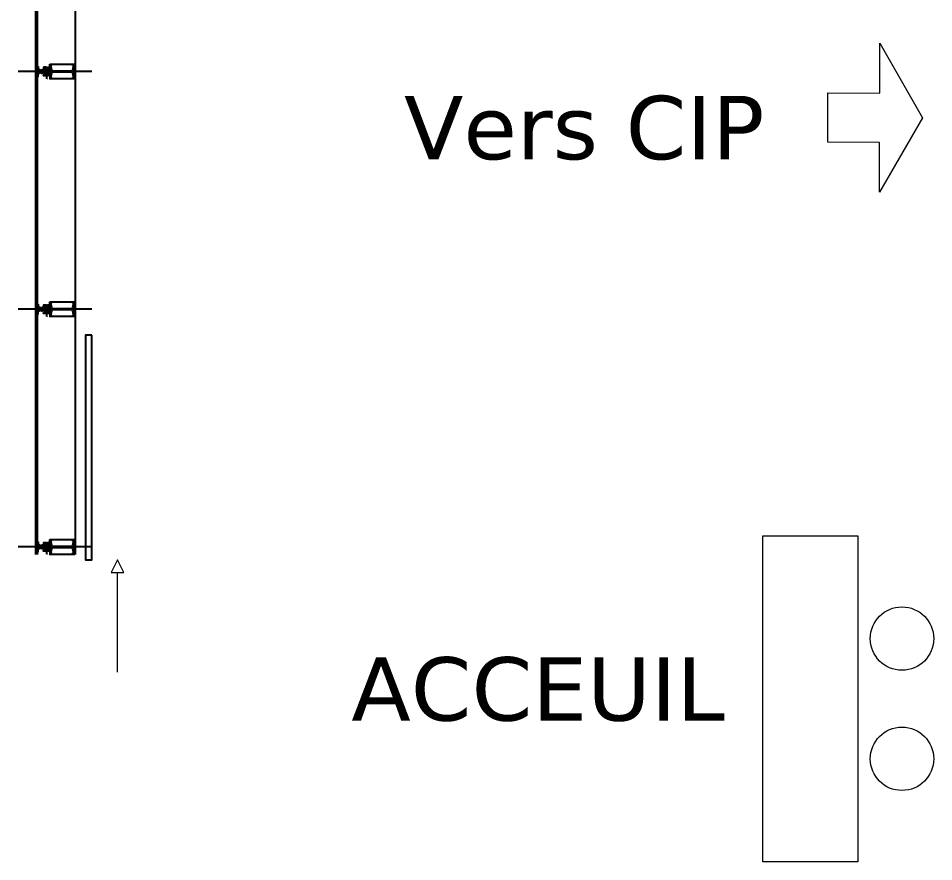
# Model space of a CAD drawing. Header units: metres. Extents: x -6536.4 to -6472.4, y -4878.1 to -4801.3.
# Drawn here: x -6523.16 to -6517.39, y -4838.51 to -4833.18 of the extents above; entities that cross this region are included whole.
import ezdxf

# ---------------------------------------------------------------- set-up
doc = ezdxf.new("R2010")
doc.units = ezdxf.units.M
doc.linetypes.add('plan alu +8.50$0$CACHE2', pattern=[4.7625, 3.175, -1.5875])
for name, color, linetype, lineweight in [('MEUBLE', 103, 'Continuous', 9), ('plan alu +8.50$0$A-MURS RIDEAUUX', 150, 'Continuous', 25), ('Traget', 244, 'Continuous', 9)]:
    doc.layers.add(name, color=color, linetype=linetype, lineweight=lineweight)
doc.layers.add('TEXTES +8.50', color=7, linetype='Continuous')
doc.styles.add('Verdana', font='verdana.ttf')
pattern_1 = [(45, (-9.6793684, 18.2487164), (-0.00088388348, 0.00088388348), []), (135, (-9.6793684, 18.2487164), (-0.00265165043, 0.00088388348), [0.003125, -0.001875])]

# ---------------------------------------------------------------- blocks, each defined once
blk = doc.blocks.new('*U657')
at = {"color": 0, "linetype": 'ByBlock'}
blk.add_lwpolyline([(0.0445, 0), (-0.0445, 0), (-0.0445, -0.0025, 0.366443), (-0.0424, -0.0049), (-0.009, -0.0105, -0.366443), (-0.0024, -0.0183), (-0.0024, -0.1341, -0.366443), (-0.009, -0.1419), (-0.0424, -0.1475, 0.366443), (-0.0445, -0.1499), (-0.0445, -0.1524), (0.0445, -0.1524), (0.0445, -0.1499, 0.366443), (0.0424, -0.1475), (0.009, -0.1419, -0.366443), (0.0024, -0.1341), (0.0024, -0.0183, -0.366443), (0.009, -0.0105), (0.0424, -0.0049, 0.366443), (0.0445, -0.0025)], format="xyb", close=True, dxfattribs=at)
blk = doc.blocks.new('plan alu +8.50$0$profil111')
at = {"linetype": 'ByBlock', "lineweight": -2}
h = blk.add_hatch(dxfattribs=at)
h.set_pattern_fill('ANSI38', color=0, scale=0.01, style=0)
h.set_pattern_definition(pattern_1)
h.paths.add_polyline_path([(-0.0303, -0.2358), (-0.0324, -0.2296), (-0.0203, -0.2296), (-0.0175, -0.2358)])
h.paths.add_polyline_path([(-0.0154, -0.2358), (-0.0175, -0.2358), (-0.0203, -0.2296), (-0.0154, -0.2296)])
h.paths.add_polyline_path([(-0.0303, -0.2358), (-0.0326, -0.2358), (-0.0326, -0.2296), (-0.0324, -0.2296)])
h = blk.add_hatch(dxfattribs=at)
h.set_pattern_fill('ANSI38', color=0, scale=0.01, style=0)
h.set_pattern_definition(pattern_1)
h.paths.add_polyline_path([(0.0303, -0.2358), (0.0324, -0.2296), (0.0203, -0.2296), (0.0175, -0.2358)])
h.paths.add_polyline_path([(0.0154, -0.2358), (0.0175, -0.2358), (0.0203, -0.2296), (0.0154, -0.2296)])
h.paths.add_polyline_path([(0.0303, -0.2358), (0.0326, -0.2358), (0.0326, -0.2296), (0.0324, -0.2296)])
at = {"color": 0, "linetype": 'plan alu +8.50$0$CACHE2', "lineweight": -2}
blk.add_line((0, 0.1089), (0, -0.3559), dxfattribs=at)
at = {"color": 0, "linetype": 'ByBlock', "lineweight": -2}
for p, q in [((-0.0457, 0), (0.0457, 0)), ((-0.0467, -0.1577), (-0.0467, -0.001)), ((-0.0447, -0.004), (-0.0447, -0.1427)), ((-0.0447, -0.004), (-0.0447, -0.0105)), ((-0.0447, -0.0105), (-0.0375, -0.0105)), ((-0.0427, -0.018), (-0.0447, -0.018)), ((0.0437, -0.003), (-0.0436, -0.003)), ((-0.0427, -0.012), (-0.0427, -0.018)), ((-0.0375, -0.012), (-0.0427, -0.012)), ((-0.0375, -0.0105), (-0.0375, -0.012)), ((0.0374, -0.0105), (0.0446, -0.0105)), ((0.0374, -0.012), (0.0374, -0.0105)), ((0.0426, -0.012), (0.0374, -0.012)), ((0.0426, -0.018), (0.0426, -0.012)), ((0.0446, -0.018), (0.0426, -0.018)), ((0.0446, -0.1427), (0.0446, -0.004)), ((0.0446, -0.0105), (0.0446, -0.004)), ((0.0466, -0.001), (0.0466, -0.1575)), ((-0.0052, -0.1577), (-0.0467, -0.1577)), ((-0.0447, -0.1427), (-0.0427, -0.1427)), ((-0.0375, -0.1502), (-0.0447, -0.1502)), ((-0.0447, -0.1502), (-0.0447, -0.1552)), ((-0.0445, -0.1554), (0.0444, -0.1554)), ((-0.0427, -0.1427), (-0.0427, -0.1487)), ((-0.0427, -0.1487), (-0.0375, -0.1487)), ((-0.0375, -0.1487), (-0.0375, -0.1502)), ((-0.026, -0.1579), (-0.026, -0.1725)), ((-0.0258, -0.1727), (-0.0227, -0.1727)), ((-0.0245, -0.1579), (-0.0245, -0.1665)), ((-0.0245, -0.171), (-0.0245, -0.1684)), ((-0.0142, -0.1667), (-0.0243, -0.1667)), ((-0.0243, -0.1682), (-0.0157, -0.1682)), ((-0.0243, -0.1712), (-0.0227, -0.1712)), ((-0.0225, -0.1714), (-0.0225, -0.1725)), ((-0.0175, -0.1725), (-0.0175, -0.1714)), ((-0.0173, -0.1712), (-0.0157, -0.1712)), ((-0.0142, -0.1727), (-0.0173, -0.1727)), ((-0.0155, -0.171), (-0.0155, -0.1684)), ((-0.014, -0.1669), (-0.014, -0.1725)), ((-0.005, -0.1579), (-0.005, -0.1935)), ((-0.0026, -0.1579), (-0.0026, -0.1585)), ((-0.0026, -0.1585), (-0.0023, -0.1585)), ((-0.0026, -0.1593), (-0.0026, -0.1601)), ((-0.0023, -0.1593), (-0.0026, -0.1593)), ((-0.0026, -0.1601), (-0.0023, -0.1601)), ((-0.0026, -0.1609), (-0.0026, -0.1617)), ((-0.0023, -0.1609), (-0.0026, -0.1609)), ((-0.0026, -0.1617), (-0.0023, -0.1617)), ((-0.0026, -0.1625), (-0.0026, -0.1633)), ((-0.0023, -0.1625), (-0.0026, -0.1625)), ((-0.0026, -0.1633), (-0.0023, -0.1633)), ((-0.0026, -0.1641), (-0.0026, -0.1649)), ((-0.0023, -0.1641), (-0.0026, -0.1641)), ((-0.0026, -0.1649), (-0.0023, -0.1649)), ((-0.0026, -0.1657), (-0.0026, -0.1665)), ((-0.0023, -0.1657), (-0.0026, -0.1657)), ((-0.0026, -0.1665), (-0.0023, -0.1665)), ((-0.0026, -0.1673), (-0.0026, -0.1681)), ((-0.0023, -0.1673), (-0.0026, -0.1673)), ((-0.0026, -0.1681), (-0.0023, -0.1681)), ((-0.0023, -0.1689), (-0.0026, -0.1689)), ((-0.0026, -0.1689), (-0.0026, -0.1697)), ((-0.0026, -0.1697), (-0.0023, -0.1697)), ((-0.0023, -0.1705), (-0.0026, -0.1705)), ((-0.0026, -0.1705), (-0.0026, -0.1713)), ((-0.0026, -0.1713), (-0.0023, -0.1713)), ((-0.0023, -0.1721), (-0.0026, -0.1721)), ((-0.0026, -0.1721), (-0.0026, -0.1729)), ((-0.0026, -0.1729), (-0.0023, -0.1729)), ((0.0024, -0.1577), (-0.0024, -0.1577)), ((-0.0021, -0.1587), (-0.0021, -0.1591)), ((-0.0021, -0.1603), (-0.0021, -0.1607)), ((-0.0021, -0.1619), (-0.0021, -0.1623)), ((-0.0021, -0.1635), (-0.0021, -0.1639)), ((-0.0021, -0.1651), (-0.0021, -0.1655)), ((-0.0021, -0.1667), (-0.0021, -0.1671)), ((-0.0021, -0.1683), (-0.0021, -0.1687)), ((-0.0021, -0.1699), (-0.0021, -0.1703)), ((-0.0021, -0.1715), (-0.0021, -0.1719)), ((-0.0021, -0.1731), (-0.0021, -0.1735)), ((0.0021, -0.1595), (0.0021, -0.1591)), ((0.0021, -0.1611), (0.0021, -0.1607)), ((0.0021, -0.1627), (0.0021, -0.1623)), ((0.0021, -0.1643), (0.0021, -0.1639)), ((0.0021, -0.1659), (0.0021, -0.1655)), ((0.0021, -0.1675), (0.0021, -0.1671)), ((0.0021, -0.1691), (0.0021, -0.1687)), ((0.0021, -0.1707), (0.0021, -0.1703)), ((0.0021, -0.1723), (0.0021, -0.1719)), ((0.0023, -0.1589), (0.0026, -0.1589)), ((0.0026, -0.1597), (0.0023, -0.1597)), ((0.0023, -0.1605), (0.0026, -0.1605)), ((0.0026, -0.1613), (0.0023, -0.1613)), ((0.0023, -0.1621), (0.0026, -0.1621)), ((0.0026, -0.1629), (0.0023, -0.1629)), ((0.0023, -0.1637), (0.0026, -0.1637)), ((0.0026, -0.1645), (0.0023, -0.1645)), ((0.0023, -0.1653), (0.0026, -0.1653)), ((0.0026, -0.1661), (0.0023, -0.1661)), ((0.0023, -0.1669), (0.0026, -0.1669)), ((0.0026, -0.1677), (0.0023, -0.1677)), ((0.0023, -0.1685), (0.0026, -0.1685)), ((0.0026, -0.1693), (0.0023, -0.1693)), ((0.0023, -0.1701), (0.0026, -0.1701)), ((0.0026, -0.1709), (0.0023, -0.1709)), ((0.0023, -0.1717), (0.0026, -0.1717)), ((0.0026, -0.1725), (0.0023, -0.1725)), ((0.0026, -0.1589), (0.0026, -0.1579)), ((0.0026, -0.1605), (0.0026, -0.1597)), ((0.0026, -0.1621), (0.0026, -0.1613)), ((0.0026, -0.1637), (0.0026, -0.1629)), ((0.0026, -0.1653), (0.0026, -0.1645)), ((0.0026, -0.1669), (0.0026, -0.1661)), ((0.0026, -0.1685), (0.0026, -0.1677)), ((0.0026, -0.1701), (0.0026, -0.1693)), ((0.0026, -0.1717), (0.0026, -0.1709)), ((0.0026, -0.1733), (0.0026, -0.1725)), ((0.005, -0.1935), (0.005, -0.1579)), ((0.005, -0.1579), (0.005, -0.1935)), ((0.0052, -0.1577), (0.0109, -0.1577)), ((0.0052, -0.1577), (0.0464, -0.1577)), ((0.0149, -0.1664), (0.0111, -0.1578)), ((0.0138, -0.1669), (0.0138, -0.1727)), ((0.014, -0.1667), (0.0147, -0.1667)), ((0.014, -0.1669), (0.014, -0.1725)), ((0.0243, -0.1667), (0.0142, -0.1667)), ((0.0142, -0.1727), (0.0173, -0.1727)), ((0.0155, -0.171), (0.0155, -0.1684)), ((0.0243, -0.1682), (0.0157, -0.1682)), ((0.0173, -0.1712), (0.0157, -0.1712)), ((0.0175, -0.1725), (0.0175, -0.1714)), ((0.0225, -0.1714), (0.0225, -0.1725)), ((0.0243, -0.1712), (0.0227, -0.1712)), ((0.0227, -0.1727), (0.0258, -0.1727)), ((0.0245, -0.1577), (0.0245, -0.1665)), ((0.0245, -0.171), (0.0245, -0.1684)), ((0.026, -0.1577), (0.026, -0.1725)), ((0.0374, -0.1502), (0.0374, -0.1487)), ((0.0374, -0.1487), (0.0426, -0.1487)), ((0.0446, -0.1502), (0.0374, -0.1502)), ((0.0426, -0.1487), (0.0426, -0.1427)), ((0.0426, -0.1427), (0.0446, -0.1427)), ((0.0446, -0.1552), (0.0446, -0.1502)), ((-0.0326, -0.2296), (-0.0326, -0.2359)), ((-0.0326, -0.2296), (-0.0154, -0.2296)), ((-0.0265, -0.1774), (-0.0265, -0.1961)), ((-0.0263, -0.1772), (-0.0242, -0.1772)), ((-0.0263, -0.1963), (-0.0242, -0.1963)), ((-0.024, -0.1774), (-0.024, -0.1792)), ((-0.024, -0.1961), (-0.024, -0.1943)), ((-0.0219, -0.1794), (-0.0238, -0.1794)), ((-0.0219, -0.1941), (-0.0238, -0.1941)), ((-0.0217, -0.1774), (-0.0217, -0.1792)), ((-0.0217, -0.1943), (-0.0217, -0.1963)), ((-0.0215, -0.1772), (-0.0112, -0.1772)), ((-0.0215, -0.1965), (-0.0202, -0.1965)), ((-0.02, -0.1869), (-0.02, -0.186)), ((-0.02, -0.1963), (-0.02, -0.1869)), ((-0.0198, -0.1857), (-0.011, -0.1857)), ((-0.0198, -0.1867), (-0.0112, -0.1867)), ((-0.0154, -0.2359), (-0.0154, -0.2296)), ((-0.011, -0.1774), (-0.011, -0.1865)), ((-0.0109, -0.2359), (-0.0109, -0.2294)), ((-0.0107, -0.2039), (-0.0107, -0.2062)), ((-0.0107, -0.2085), (-0.0107, -0.2062)), ((-0.0107, -0.2189), (-0.0107, -0.2213)), ((-0.0107, -0.2236), (-0.0107, -0.2213)), ((-0.0093, -0.203), (-0.0105, -0.2036)), ((-0.0093, -0.2093), (-0.0105, -0.2088)), ((-0.0093, -0.2181), (-0.0105, -0.2187)), ((-0.0093, -0.2244), (-0.0105, -0.2239)), ((-0.01, -0.2011), (-0.01, -0.1999)), ((-0.0083, -0.2014), (-0.0097, -0.2014)), ((0.0124, -0.1798), (-0.0095, -0.1798)), ((-0.009, -0.2034), (-0.009, -0.2032)), ((-0.009, -0.209), (-0.009, -0.2091)), ((-0.009, -0.2185), (-0.009, -0.2183)), ((-0.009, -0.2241), (-0.009, -0.2242)), ((-0.0083, -0.2037), (-0.0087, -0.2037)), ((-0.0083, -0.2087), (-0.0087, -0.2087)), ((-0.0083, -0.2188), (-0.0087, -0.2188)), ((-0.0083, -0.2238), (-0.0087, -0.2238)), ((-0.008, -0.2034), (-0.008, -0.2017)), ((-0.008, -0.209), (-0.008, -0.2108)), ((-0.008, -0.2185), (-0.008, -0.2168)), ((-0.008, -0.2241), (-0.008, -0.2259)), ((-0.0078, -0.211), (-0.0065, -0.211)), ((-0.0078, -0.2261), (-0.0065, -0.2261)), ((-0.0077, -0.2165), (-0.0065, -0.2165)), ((-0.0055, -0.2049), (-0.0055, -0.2006)), ((-0.0055, -0.2075), (-0.0055, -0.21)), ((-0.0055, -0.22), (-0.0055, -0.2175)), ((-0.0055, -0.22), (-0.0055, -0.2175)), ((-0.0055, -0.2225), (-0.0055, -0.2251)), ((-0.0052, -0.2052), (0.0021, -0.2058)), ((-0.0052, -0.2072), (0.0021, -0.2066)), ((-0.0052, -0.2203), (0.0021, -0.2209)), ((-0.0052, -0.2222), (0.0021, -0.2217)), ((-0.0048, -0.1937), (-0.0028, -0.1937)), ((-0.0023, -0.1737), (-0.0026, -0.1737)), ((-0.0026, -0.1737), (-0.0026, -0.174)), ((-0.0026, -0.1761), (-0.0026, -0.1755)), ((-0.0026, -0.1761), (-0.0023, -0.1761)), ((-0.0026, -0.1777), (-0.0026, -0.1769)), ((-0.0026, -0.1769), (-0.0023, -0.1769)), ((-0.0023, -0.1777), (-0.0026, -0.1777)), ((-0.0026, -0.1793), (-0.0026, -0.1785)), ((-0.0026, -0.1785), (-0.0023, -0.1785)), ((-0.0026, -0.1793), (-0.0023, -0.1793)), ((-0.0026, -0.1809), (-0.0026, -0.1801)), ((-0.0026, -0.1801), (-0.0023, -0.1801)), ((-0.0023, -0.1809), (-0.0026, -0.1809)), ((-0.0026, -0.1825), (-0.0026, -0.1817)), ((-0.0026, -0.1817), (-0.0023, -0.1817)), ((-0.0026, -0.1825), (-0.0023, -0.1825)), ((-0.0026, -0.1841), (-0.0026, -0.1833)), ((-0.0026, -0.1833), (-0.0023, -0.1833)), ((-0.0023, -0.1841), (-0.0026, -0.1841)), ((-0.0026, -0.1857), (-0.0026, -0.1849)), ((-0.0026, -0.1849), (-0.0023, -0.1849)), ((-0.0026, -0.1857), (-0.0023, -0.1857)), ((-0.0026, -0.1873), (-0.0026, -0.1865)), ((-0.0026, -0.1865), (-0.0023, -0.1865)), ((-0.0023, -0.1873), (-0.0026, -0.1873)), ((-0.0026, -0.1889), (-0.0026, -0.1881)), ((-0.0026, -0.1881), (-0.0023, -0.1881)), ((-0.0026, -0.1889), (-0.0023, -0.1889)), ((-0.0026, -0.1905), (-0.0026, -0.1897)), ((-0.0026, -0.1897), (-0.0023, -0.1897)), ((-0.0023, -0.1905), (-0.0026, -0.1905)), ((-0.0026, -0.1921), (-0.0026, -0.1913)), ((-0.0026, -0.1913), (-0.0023, -0.1913)), ((-0.0026, -0.1921), (-0.0023, -0.1921)), ((-0.0026, -0.1935), (-0.0026, -0.1929)), ((-0.0026, -0.1929), (-0.0023, -0.1929)), ((-0.0024, -0.1742), (0.0019, -0.1742)), ((-0.0024, -0.1753), (0.0024, -0.1753)), ((-0.0021, -0.1767), (-0.0021, -0.1763)), ((-0.0021, -0.1783), (-0.0021, -0.1779)), ((-0.0021, -0.1799), (-0.0021, -0.1795)), ((-0.0021, -0.1815), (-0.0021, -0.1811)), ((-0.0021, -0.1831), (-0.0021, -0.1827)), ((-0.0021, -0.1847), (-0.0021, -0.1843)), ((-0.0021, -0.1863), (-0.0021, -0.1859)), ((-0.0021, -0.1879), (-0.0021, -0.1875)), ((-0.0021, -0.1895), (-0.0021, -0.1891)), ((-0.0021, -0.1911), (-0.0021, -0.1907)), ((-0.0021, -0.1927), (-0.0021, -0.1923)), ((0.0052, -0.2052), (-0.0021, -0.2058)), ((0.0052, -0.2072), (-0.0021, -0.2066)), ((0.0052, -0.2203), (-0.0021, -0.2209)), ((0.0052, -0.2222), (-0.0021, -0.2217)), ((0.0021, -0.174), (0.0021, -0.1735)), ((0.0021, -0.1771), (0.0021, -0.1767)), ((0.0021, -0.1787), (0.0021, -0.1783)), ((0.0021, -0.1803), (0.0021, -0.1799)), ((0.0021, -0.1819), (0.0021, -0.1815)), ((0.0021, -0.1835), (0.0021, -0.1831)), ((0.0021, -0.1851), (0.0021, -0.1847)), ((0.0021, -0.1867), (0.0021, -0.1863)), ((0.0021, -0.1883), (0.0021, -0.1879)), ((0.0021, -0.1899), (0.0021, -0.1895)), ((0.0021, -0.1915), (0.0021, -0.1911)), ((0.0021, -0.1931), (0.0021, -0.1927)), ((0.0023, -0.1733), (0.0026, -0.1733)), ((0.0026, -0.1765), (0.0023, -0.1765)), ((0.0026, -0.1773), (0.0023, -0.1773)), ((0.0023, -0.1781), (0.0026, -0.1781)), ((0.0026, -0.1789), (0.0023, -0.1789)), ((0.0026, -0.1797), (0.0023, -0.1797)), ((0.0026, -0.1805), (0.0023, -0.1805)), ((0.0023, -0.1813), (0.0026, -0.1813)), ((0.0026, -0.1821), (0.0023, -0.1821)), ((0.0026, -0.1829), (0.0023, -0.1829)), ((0.0026, -0.1837), (0.0023, -0.1837)), ((0.0023, -0.1845), (0.0026, -0.1845)), ((0.0026, -0.1853), (0.0023, -0.1853)), ((0.0026, -0.1861), (0.0023, -0.1861)), ((0.0026, -0.1869), (0.0023, -0.1869)), ((0.0023, -0.1877), (0.0026, -0.1877)), ((0.0026, -0.1885), (0.0023, -0.1885)), ((0.0026, -0.1893), (0.0023, -0.1893)), ((0.0026, -0.1901), (0.0023, -0.1901)), ((0.0023, -0.1909), (0.0026, -0.1909)), ((0.0026, -0.1917), (0.0023, -0.1917)), ((0.0026, -0.1925), (0.0023, -0.1925)), ((0.0026, -0.1933), (0.0023, -0.1933)), ((0.0026, -0.1765), (0.0026, -0.1755)), ((0.0026, -0.1781), (0.0026, -0.1773)), ((0.0026, -0.1797), (0.0026, -0.1789)), ((0.0026, -0.1813), (0.0026, -0.1805)), ((0.0026, -0.1829), (0.0026, -0.1821)), ((0.0026, -0.1845), (0.0026, -0.1837)), ((0.0026, -0.1861), (0.0026, -0.1853)), ((0.0026, -0.1877), (0.0026, -0.1869)), ((0.0026, -0.1893), (0.0026, -0.1885)), ((0.0026, -0.1909), (0.0026, -0.1901)), ((0.0026, -0.1925), (0.0026, -0.1917)), ((0.0026, -0.1935), (0.0026, -0.1933)), ((0.0028, -0.1937), (0.0048, -0.1937)), ((0.0055, -0.2049), (0.0055, -0.2006)), ((0.0055, -0.2049), (0.0055, -0.2006)), ((0.0055, -0.2075), (0.0055, -0.21)), ((0.0055, -0.2075), (0.0055, -0.21)), ((0.0055, -0.22), (0.0055, -0.2175)), ((0.0055, -0.22), (0.0055, -0.2175)), ((0.0055, -0.22), (0.0055, -0.2175)), ((0.0055, -0.22), (0.0055, -0.2175)), ((0.0055, -0.2225), (0.0055, -0.2251)), ((0.0055, -0.2225), (0.0055, -0.2251)), ((0.0078, -0.211), (0.0065, -0.211)), ((0.0078, -0.211), (0.0065, -0.211)), ((0.0077, -0.2165), (0.0065, -0.2165)), ((0.0077, -0.2165), (0.0065, -0.2165)), ((0.0077, -0.2261), (0.0065, -0.2261)), ((0.0078, -0.2261), (0.0065, -0.2261)), ((0.008, -0.2034), (0.008, -0.2017)), ((0.008, -0.2034), (0.008, -0.2017)), ((0.008, -0.209), (0.008, -0.2108)), ((0.008, -0.209), (0.008, -0.2108)), ((0.008, -0.2185), (0.008, -0.2168)), ((0.008, -0.2185), (0.008, -0.2168)), ((0.008, -0.2241), (0.008, -0.2258)), ((0.008, -0.2241), (0.008, -0.2259)), ((0.0083, -0.2014), (0.0097, -0.2014)), ((0.0083, -0.2014), (0.0097, -0.2014)), ((0.0083, -0.2037), (0.0087, -0.2037)), ((0.0083, -0.2037), (0.0087, -0.2037)), ((0.0083, -0.2087), (0.0087, -0.2087)), ((0.0083, -0.2087), (0.0087, -0.2087)), ((0.0083, -0.2188), (0.0087, -0.2188)), ((0.0083, -0.2188), (0.0087, -0.2188)), ((0.0083, -0.2238), (0.0087, -0.2238)), ((0.0083, -0.2238), (0.0087, -0.2238)), ((0.009, -0.2034), (0.009, -0.2032)), ((0.009, -0.2034), (0.009, -0.2032)), ((0.009, -0.209), (0.009, -0.2091)), ((0.009, -0.209), (0.009, -0.2091)), ((0.009, -0.2185), (0.009, -0.2183)), ((0.009, -0.2185), (0.009, -0.2183)), ((0.009, -0.2241), (0.009, -0.2242)), ((0.009, -0.2241), (0.009, -0.2242)), ((0.0093, -0.203), (0.0105, -0.2036)), ((0.0093, -0.203), (0.0105, -0.2036)), ((0.0093, -0.2093), (0.0105, -0.2088)), ((0.0093, -0.2093), (0.0105, -0.2088)), ((0.0093, -0.2181), (0.0105, -0.2187)), ((0.0093, -0.2181), (0.0105, -0.2187)), ((0.0093, -0.2244), (0.0105, -0.2239)), ((0.0093, -0.2244), (0.0105, -0.2239)), ((0.01, -0.2011), (0.01, -0.1999)), ((0.01, -0.2011), (0.01, -0.1999)), ((0.0107, -0.2039), (0.0107, -0.2062)), ((0.0107, -0.2039), (0.0107, -0.2062)), ((0.0107, -0.2085), (0.0107, -0.2062)), ((0.0107, -0.2085), (0.0107, -0.2062)), ((0.0107, -0.2189), (0.0107, -0.2213)), ((0.0107, -0.2189), (0.0107, -0.2213)), ((0.0107, -0.2236), (0.0107, -0.2213)), ((0.0107, -0.2236), (0.0107, -0.2213)), ((0.0109, -0.2359), (0.0109, -0.2294)), ((0.011, -0.1774), (0.011, -0.1865)), ((0.0198, -0.1857), (0.011, -0.1857)), ((0.0215, -0.1772), (0.0112, -0.1772)), ((0.0198, -0.1867), (0.0112, -0.1867)), ((0.0326, -0.2296), (0.0154, -0.2296)), ((0.0154, -0.2359), (0.0154, -0.2296)), ((0.02, -0.1767), (0.02, -0.1755)), ((0.02, -0.1869), (0.02, -0.186)), ((0.02, -0.1963), (0.02, -0.1869)), ((0.0451, -0.1753), (0.0202, -0.1753)), ((0.0215, -0.1965), (0.0202, -0.1965)), ((0.0217, -0.1774), (0.0217, -0.1792)), ((0.0217, -0.1943), (0.0217, -0.1963)), ((0.0219, -0.1794), (0.0238, -0.1794)), ((0.0219, -0.1941), (0.0238, -0.1941)), ((0.024, -0.1774), (0.024, -0.1792)), ((0.024, -0.1961), (0.024, -0.1943)), ((0.0263, -0.1772), (0.0242, -0.1772)), ((0.0263, -0.1963), (0.0242, -0.1963)), ((0.0265, -0.1774), (0.0265, -0.1961)), ((0.0326, -0.2296), (0.0326, -0.2359))]:
    blk.add_line(p, q, dxfattribs=at)
at = {"color": 0, "linetype": 'ByBlock', "lineweight": -2, "ltscale": 10}
blk.add_lwpolyline([(0.005, -0.1554), (-0.005, -0.1554), (-0.005, -0.1827), (0.005, -0.1827)], close=True, dxfattribs=at)
at = {"color": 0, "linetype": 'ByBlock', "lineweight": -2}
for centre, radius, start, end in [((-0.0457, -0.001), 0.001, 90, 180), ((0.0457, -0.001), 0.001, 0, 90), ((-0.0436, -0.004), 0.001, 90, 180), ((0.0437, -0.004), 0.001, 0, 90), ((-0.0258, -0.1725), 0.0002, 180, 270), ((-0.0243, -0.1579), 0.0002, 90, 180), ((-0.0243, -0.1665), 0.0002, 180, 270), ((-0.0243, -0.1684), 0.0002, 90, 180), ((-0.0243, -0.171), 0.0002, 180, 270), ((-0.0227, -0.1714), 0.0002, 0, 90), ((-0.0227, -0.1725), 0.0002, 270, 0), ((-0.0173, -0.1714), 0.0002, 90, 180), ((-0.0173, -0.1725), 0.0002, 180, 270), ((-0.0157, -0.1684), 0.0002, 0, 90), ((-0.0157, -0.171), 0.0002, 270, 0), ((-0.0142, -0.1669), 0.0002, 0, 90), ((-0.0142, -0.1725), 0.0002, 270, 0), ((-0.0052, -0.1579), 0.0002, 0, 90), ((-0.0024, -0.1579), 0.0002, 90, 180), ((-0.0023, -0.1587), 0.0002, 0, 90), ((-0.0023, -0.1591), 0.0002, 270, 0), ((-0.0023, -0.1603), 0.0002, 0, 90), ((-0.0023, -0.1607), 0.0002, 270, 0), ((-0.0023, -0.1619), 0.0002, 0, 90), ((-0.0023, -0.1623), 0.0002, 270, 0), ((-0.0023, -0.1635), 0.0002, 0, 90), ((-0.0023, -0.1639), 0.0002, 270, 0), ((-0.0023, -0.1651), 0.0002, 0, 90), ((-0.0023, -0.1655), 0.0002, 270, 0), ((-0.0023, -0.1667), 0.0002, 0, 90), ((-0.0023, -0.1671), 0.0002, 270, 0), ((-0.0023, -0.1683), 0.0002, 0, 90), ((-0.0023, -0.1687), 0.0002, 270, 0), ((-0.0023, -0.1699), 0.0002, 0, 90), ((-0.0023, -0.1703), 0.0002, 270, 0), ((-0.0023, -0.1715), 0.0002, 0, 90), ((-0.0023, -0.1719), 0.0002, 270, 0), ((-0.0023, -0.1731), 0.0002, 0, 90), ((0.0023, -0.1591), 0.0002, 90, 180), ((0.0023, -0.1595), 0.0002, 180, 270), ((0.0023, -0.1607), 0.0002, 90, 180), ((0.0023, -0.1611), 0.0002, 180, 270), ((0.0023, -0.1623), 0.0002, 90, 180), ((0.0023, -0.1627), 0.0002, 180, 270), ((0.0023, -0.1639), 0.0002, 90, 180), ((0.0023, -0.1643), 0.0002, 180, 270), ((0.0023, -0.1655), 0.0002, 90, 180), ((0.0023, -0.1659), 0.0002, 180, 270), ((0.0023, -0.1671), 0.0002, 90, 180), ((0.0023, -0.1675), 0.0002, 180, 270), ((0.0023, -0.1687), 0.0002, 90, 180), ((0.0023, -0.1691), 0.0002, 180, 270), ((0.0023, -0.1703), 0.0002, 90, 180), ((0.0023, -0.1707), 0.0002, 180, 270), ((0.0023, -0.1719), 0.0002, 90, 180), ((0.0023, -0.1723), 0.0002, 180, 270), ((0.0024, -0.1579), 0.0002, 0, 90), ((0.0052, -0.1579), 0.0002, 90, 180), ((0.0052, -0.1579), 0.0002, 90, 180), ((0.0109, -0.1579), 0.0002, 23.96249, 90), ((0.014, -0.1669), 0.0002, 90, 180), ((0.0142, -0.1669), 0.0002, 90, 180), ((0.0142, -0.1725), 0.0002, 180, 270), ((0.0147, -0.1665), 0.0002, 270, 23.96249), ((0.0157, -0.1684), 0.0002, 90, 180), ((0.0157, -0.171), 0.0002, 180, 270), ((0.0173, -0.1714), 0.0002, 0, 90), ((0.0173, -0.1725), 0.0002, 270, 0), ((0.0227, -0.1714), 0.0002, 90, 180), ((0.0227, -0.1725), 0.0002, 180, 270), ((0.0243, -0.1665), 0.0002, 270, 0), ((0.0243, -0.1684), 0.0002, 0, 90), ((0.0243, -0.171), 0.0002, 270, 0), ((0.0258, -0.1725), 0.0002, 270, 0), ((0.0444, -0.1552), 0.0002, 270, 0), ((0.0464, -0.1575), 0.0002, 270, 0), ((-0.0263, -0.1774), 0.0002, 90, 180), ((-0.0263, -0.1961), 0.0002, 180, 270), ((-0.0242, -0.1774), 0.0002, 0, 90), ((-0.0242, -0.1961), 0.0002, 270, 0), ((-0.0238, -0.1792), 0.0002, 180, 270), ((-0.0238, -0.1943), 0.0002, 90, 180), ((-0.0219, -0.1792), 0.0002, 270, 0), ((-0.0219, -0.1943), 0.0002, 0, 90), ((-0.0215, -0.1774), 0.0002, 90, 180), ((-0.0215, -0.1963), 0.0002, 180, 270), ((-0.0202, -0.1963), 0.0002, 270, 0), ((-0.0198, -0.186), 0.0002, 90, 180), ((-0.0198, -0.1869), 0.0002, 90, 180), ((-0.0112, -0.1774), 0.0002, 0, 90), ((-0.0112, -0.1865), 0.0002, 270, 0), ((-0.0104, -0.2039), 0.0003, 118.05384, 180), ((-0.0104, -0.2085), 0.0003, 180, 241.94616), ((-0.0104, -0.2189), 0.0003, 118.05384, 180), ((-0.0104, -0.2236), 0.0003, 180, 241.94616), ((-0.009, -0.1999), 0.001, 131.04024, 180), ((-0.0097, -0.2011), 0.0003, 180, 270), ((-0.0021, -0.2077), 0.0114, 87.07525, 131.21661), ((-0.0092, -0.2032), 0.0002, 0, 118.05384), ((-0.0092, -0.2091), 0.0002, 241.94616, 0), ((-0.0092, -0.2183), 0.0002, 0, 118.05384), ((-0.0092, -0.2242), 0.0002, 241.94616, 0), ((-0.0087, -0.2034), 0.0003, 180, 270), ((-0.0087, -0.209), 0.0003, 90, 180), ((-0.0087, -0.2185), 0.0003, 180, 270), ((-0.0087, -0.2241), 0.0003, 90, 180), ((-0.0083, -0.2017), 0.0003, 0, 90), ((-0.0083, -0.2034), 0.0003, 270, 0), ((-0.0083, -0.209), 0.0003, 0, 90), ((-0.0083, -0.2185), 0.0003, 270, 0), ((-0.0083, -0.2241), 0.0003, 0, 90), ((-0.0078, -0.2108), 0.0002, 180, 270), ((-0.0077, -0.2168), 0.0003, 90, 180), ((-0.0078, -0.2259), 0.0002, 180, 270), ((-0.0059, -0.1996), 0.0008, 140.38723, 276.84302), ((-0.0021, -0.2025), 0.0056, 82.98149, 142.3345), ((-0.0065, -0.21), 0.001, 270, 0), ((-0.0065, -0.2175), 0.001, 0, 90), ((-0.0065, -0.2251), 0.001, 270, 0), ((-0.0058, -0.2006), 0.0003, 0, 96.84302), ((-0.0052, -0.2049), 0.0003, 180, 265.4588), ((-0.0052, -0.2075), 0.0003, 94.5412, 180), ((-0.0052, -0.22), 0.0003, 180, 265.4588), ((-0.0052, -0.2225), 0.0003, 94.5412, 180), ((-0.0048, -0.1935), 0.0002, 180, 270), ((-0.0028, -0.1935), 0.0002, 270, 0), ((-0.0024, -0.174), 0.0002, 180, 270), ((-0.0024, -0.1755), 0.0002, 90, 180), ((-0.0021, -0.2062), 0.0004, 97.47774, 262.52226), ((-0.0021, -0.2213), 0.0004, 97.47774, 262.52226), ((-0.0023, -0.1735), 0.0002, 270, 0), ((-0.0023, -0.1763), 0.0002, 0, 90), ((-0.0023, -0.1767), 0.0002, 270, 0), ((-0.0023, -0.1779), 0.0002, 0, 90), ((-0.0023, -0.1783), 0.0002, 270, 0), ((-0.0023, -0.1795), 0.0002, 0, 90), ((-0.0023, -0.1799), 0.0002, 270, 0), ((-0.0023, -0.1811), 0.0002, 0, 90), ((-0.0023, -0.1815), 0.0002, 270, 0), ((-0.0023, -0.1827), 0.0002, 0, 90), ((-0.0023, -0.1831), 0.0002, 270, 0), ((-0.0023, -0.1843), 0.0002, 0, 90), ((-0.0023, -0.1847), 0.0002, 270, 0), ((-0.0023, -0.1859), 0.0002, 0, 90), ((-0.0023, -0.1863), 0.0002, 270, 0), ((-0.0023, -0.1875), 0.0002, 0, 90), ((-0.0023, -0.1879), 0.0002, 270, 0), ((-0.0023, -0.1891), 0.0002, 0, 90), ((-0.0023, -0.1895), 0.0002, 270, 0), ((-0.0023, -0.1907), 0.0002, 0, 90), ((-0.0023, -0.1911), 0.0002, 270, 0), ((-0.0023, -0.1923), 0.0002, 0, 90), ((-0.0023, -0.1927), 0.0002, 270, 0), ((-0.0015, -0.1966), 0.0003, 291.12348, 94.77453), ((0.0015, -0.1966), 0.0003, 85.22547, 248.87652), ((0.0021, -0.2025), 0.0056, 37.6655, 97.01851), ((0.0021, -0.2077), 0.0114, 48.78339, 92.92475), ((0.0019, -0.174), 0.0002, 270, 0), ((0.0023, -0.1735), 0.0002, 90, 180), ((0.0023, -0.1767), 0.0002, 90, 180), ((0.0023, -0.1771), 0.0002, 180, 270), ((0.0023, -0.1783), 0.0002, 90, 180), ((0.0023, -0.1787), 0.0002, 180, 270), ((0.0023, -0.1799), 0.0002, 90, 180), ((0.0023, -0.1803), 0.0002, 180, 270), ((0.0023, -0.1815), 0.0002, 90, 180), ((0.0023, -0.1819), 0.0002, 180, 270), ((0.0023, -0.1831), 0.0002, 90, 180), ((0.0023, -0.1835), 0.0002, 180, 270), ((0.0023, -0.1847), 0.0002, 90, 180), ((0.0023, -0.1851), 0.0002, 180, 270), ((0.0023, -0.1863), 0.0002, 90, 180), ((0.0023, -0.1867), 0.0002, 180, 270), ((0.0023, -0.1879), 0.0002, 90, 180), ((0.0023, -0.1883), 0.0002, 180, 270), ((0.0023, -0.1895), 0.0002, 90, 180), ((0.0023, -0.1899), 0.0002, 180, 270), ((0.0023, -0.1911), 0.0002, 90, 180), ((0.0023, -0.1915), 0.0002, 180, 270), ((0.0023, -0.1927), 0.0002, 90, 180), ((0.0023, -0.1931), 0.0002, 180, 270), ((0.0021, -0.2062), 0.0004, 277.47774, 82.52226), ((0.0021, -0.2213), 0.0004, 277.47774, 82.52226), ((0.0024, -0.1755), 0.0002, 0, 90), ((0.0028, -0.1935), 0.0002, 180, 270), ((0.0048, -0.1935), 0.0002, 270, 0), ((0.0052, -0.2049), 0.0003, 274.5412, 0), ((0.0052, -0.2049), 0.0003, 274.5412, 0), ((0.0052, -0.2075), 0.0003, 0, 85.4588), ((0.0052, -0.2075), 0.0003, 0, 85.4588), ((0.0052, -0.22), 0.0003, 274.5412, 0), ((0.0052, -0.22), 0.0003, 274.5412, 0), ((0.0052, -0.2225), 0.0003, 0, 85.4588), ((0.0052, -0.2225), 0.0003, 0, 85.4588), ((0.0058, -0.2006), 0.0003, 83.15698, 180), ((0.0058, -0.2006), 0.0003, 83.15698, 180), ((0.0065, -0.21), 0.001, 180, 270), ((0.0065, -0.21), 0.001, 180, 270), ((0.0065, -0.2175), 0.001, 90, 180), ((0.0065, -0.2175), 0.001, 90, 180), ((0.0065, -0.2251), 0.001, 180, 270), ((0.0065, -0.2251), 0.001, 180, 270), ((0.0059, -0.1996), 0.0008, 263.15698, 39.61277), ((0.0059, -0.1996), 0.0008, 263.15698, 39.61277), ((0.0077, -0.2168), 0.0003, 0, 90), ((0.0077, -0.2168), 0.0003, 0, 90), ((0.0077, -0.2258), 0.0003, 270, 0), ((0.0078, -0.2108), 0.0002, 270, 0), ((0.0078, -0.2108), 0.0002, 270, 0), ((0.0078, -0.2259), 0.0002, 270, 0), ((0.0083, -0.2017), 0.0003, 90, 180), ((0.0083, -0.2017), 0.0003, 90, 180), ((0.0083, -0.2034), 0.0003, 180, 270), ((0.0083, -0.2034), 0.0003, 180, 270), ((0.0083, -0.209), 0.0003, 90, 180), ((0.0083, -0.209), 0.0003, 90, 180), ((0.0083, -0.2185), 0.0003, 180, 270), ((0.0083, -0.2185), 0.0003, 180, 270), ((0.0083, -0.2241), 0.0003, 90, 180), ((0.0083, -0.2241), 0.0003, 90, 180), ((0.0087, -0.2034), 0.0003, 270, 0), ((0.0087, -0.2034), 0.0003, 270, 0), ((0.0087, -0.209), 0.0003, 0, 90), ((0.0087, -0.209), 0.0003, 0, 90), ((0.0087, -0.2185), 0.0003, 270, 0), ((0.0087, -0.2185), 0.0003, 270, 0), ((0.0087, -0.2241), 0.0003, 0, 90), ((0.0087, -0.2241), 0.0003, 0, 90), ((0.0092, -0.2032), 0.0002, 61.94616, 180), ((0.0092, -0.2032), 0.0002, 61.94616, 180), ((0.0092, -0.2091), 0.0002, 180, 298.05384), ((0.0092, -0.2091), 0.0002, 180, 298.05384), ((0.0092, -0.2183), 0.0002, 61.94616, 180), ((0.0092, -0.2183), 0.0002, 61.94616, 180), ((0.0092, -0.2242), 0.0002, 180, 298.05384), ((0.0092, -0.2242), 0.0002, 180, 298.05384), ((0.009, -0.1999), 0.001, 0, 48.95976), ((0.009, -0.1999), 0.001, 0, 48.95976), ((0.0097, -0.2011), 0.0003, 270, 0), ((0.0097, -0.2011), 0.0003, 270, 0), ((0.0104, -0.2039), 0.0003, 0, 61.94616), ((0.0104, -0.2039), 0.0003, 0, 61.94616), ((0.0104, -0.2085), 0.0003, 298.05384, 0), ((0.0104, -0.2085), 0.0003, 298.05384, 0), ((0.0104, -0.2189), 0.0003, 0, 61.94616), ((0.0104, -0.2189), 0.0003, 0, 61.94616), ((0.0104, -0.2236), 0.0003, 298.05384, 0), ((0.0104, -0.2236), 0.0003, 298.05384, 0), ((0.0112, -0.1774), 0.0002, 90, 180), ((0.0112, -0.1865), 0.0002, 180, 270), ((0.0198, -0.186), 0.0002, 0, 90), ((0.0198, -0.1869), 0.0002, 0, 90), ((0.0202, -0.1755), 0.0002, 90, 180), ((0.0202, -0.1963), 0.0002, 180, 270), ((0.0215, -0.1774), 0.0002, 0, 90), ((0.0215, -0.1963), 0.0002, 270, 0), ((0.0219, -0.1792), 0.0002, 180, 270), ((0.0219, -0.1943), 0.0002, 90, 180), ((0.0238, -0.1792), 0.0002, 270, 0), ((0.0238, -0.1943), 0.0002, 0, 90), ((0.0242, -0.1774), 0.0002, 90, 180), ((0.0242, -0.1961), 0.0002, 180, 270), ((0.0263, -0.1774), 0.0002, 0, 90), ((0.0263, -0.1961), 0.0002, 270, 0), ((0.0451, -0.1755), 0.0002, 0, 90)]:
    blk.add_arc(centre, radius, start, end, dxfattribs=at)
blk.add_blockref('*U657', (0, -0.003), dxfattribs=at)

msp = doc.modelspace()

# ---------------------------------------------------------------- linework, layer by layer
at = {"layer": 'MEUBLE', "lineweight": 20, "elevation": 17230.2114}
msp.add_lwpolyline([(-6518.4666, -4836.4484), (-6517.8666, -4836.4484), (-6517.8666, -4838.5053), (-6518.4666, -4838.5053)], close=True, dxfattribs=at)
at = {"layer": 'MEUBLE', "lineweight": 20}
for centre in [(-6517.5889, -4837.0976, 17230.2114), (-6517.5889, -4837.856, 17230.2114)]:
    msp.add_circle(centre, 0.2, dxfattribs=at)
at = {"layer": 'plan alu +8.50$0$A-MURS RIDEAUUX'}
msp.add_line((-6522.8067, -4832.0588, 34400.3534), (-6522.8067, -4836.5661, 25817.4762), dxfattribs=at)
at = {"layer": 'plan alu +8.50$0$A-MURS RIDEAUUX', "color": 4}
for p, q in [((-6523.0567, -4832.2425, 34400.3534), (-6523.0567, -4836.5661, 25817.4762)), ((-6523.0447, -4832.2339, 34400.3534), (-6523.0447, -4836.5661, 25817.4762))]:
    msp.add_line(p, q, dxfattribs=at)
at = {"layer": 'plan alu +8.50$0$A-MURS RIDEAUUX', "color": 150, "linetype": 'Continuous', "lineweight": 18}
msp.add_line((-6522.5398, -4837.3103, 25817.4762), (-6522.5398, -4836.6811, 25817.4762), dxfattribs=at)
at = {"layer": 'plan alu +8.50$0$A-MURS RIDEAUUX', "color": 150, "linetype": 'Continuous', "lineweight": 25, "elevation": 34400.3534}
msp.add_lwpolyline([(-6522.6998, -4835.1827), (-6522.7398, -4835.1827), (-6522.7398, -4836.6011), (-6522.6998, -4836.6011)], close=True, dxfattribs=at)
at = {"layer": 'plan alu +8.50$0$A-MURS RIDEAUUX', "color": 150, "linetype": 'Continuous', "lineweight": 18}
msp.add_3dface([(-6522.5798, -4836.6811, 25817.4762), (-6522.4998, -4836.6811, 25817.4762), (-6522.5398, -4836.6011, 25817.4762)], dxfattribs=at)
at = {"layer": 'Traget', "ltscale": 10000, "elevation": 17230.2114, "flags": 128}
msp.add_lwpolyline([(-6517.7284, -4833.3409), (-6517.4585, -4833.8116), (-6517.7312, -4834.2807), (-6517.7303, -4833.9665), (-6518.0574, -4833.9656), (-6518.0564, -4833.6541), (-6517.7294, -4833.655)], close=True, dxfattribs=at)

# ---------------------------------------------------------------- block references
at = {"layer": 'plan alu +8.50$0$A-MURS RIDEAUUX', "rotation": 270.0000000070745}
for p in [(-6522.8088, -4833.5194, 25815.2824), (-6522.8088, -4835.0194, 25815.2824), (-6522.8088, -4836.5194, 25815.2824)]:
    msp.add_blockref('plan alu +8.50$0$profil111', p, dxfattribs=at)

# ---------------------------------------------------------------- texts
at = {"layer": 'TEXTES +8.50', "style": 'Verdana'}
for s, p in [('Vers CIP', (-6520.7315, -4834.0728, 17222.3964)), ('ACCEUIL', (-6521.0635, -4837.615, 17230.2114))]:
    msp.add_text(s, height=0.4, dxfattribs=at).set_placement(p)

doc.saveas('drawing.dxf')
